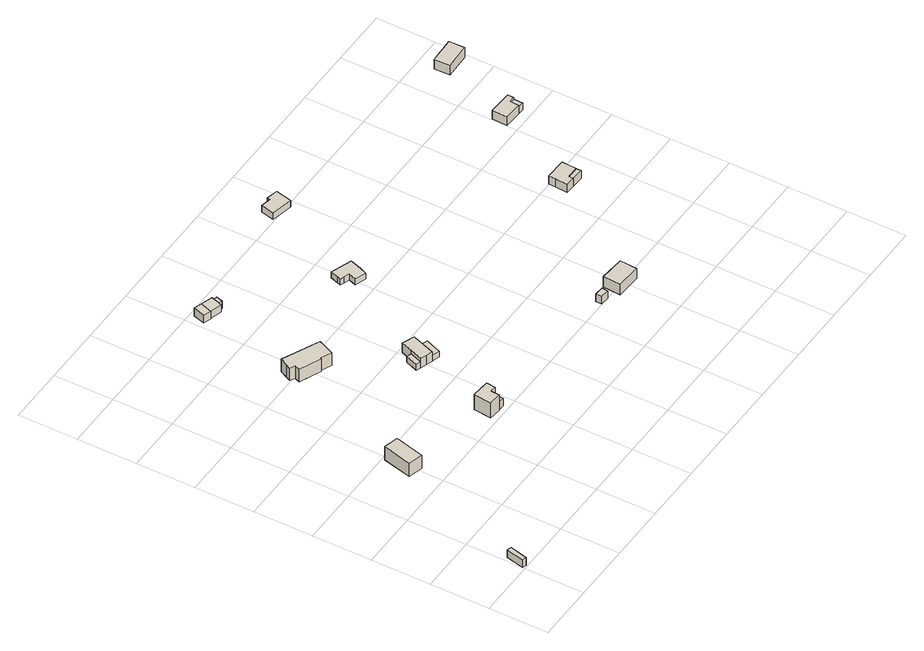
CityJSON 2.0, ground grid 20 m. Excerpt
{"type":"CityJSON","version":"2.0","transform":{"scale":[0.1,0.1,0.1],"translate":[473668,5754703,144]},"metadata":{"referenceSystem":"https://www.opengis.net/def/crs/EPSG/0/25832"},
"CityObjects":{
"building1":{"type":"Building","attributes":{"Gemeindeschluessel":"05711000","BezugspunktDach":"2000","function":"51009_1610","measuredHeight":2.95},"address":[{"country":"Germany"}],"geometry":[{"type":"Solid","lod":"1","boundaries":[[[[0,1,2,3]],[[4,5,6,7]],[[4,7,3,2]],[[5,4,2,1]],[[6,5,1,0]],[[7,6,0,3]]]]}]},
"building2":{"type":"Building","attributes":{"Gemeindeschluessel":"05711000","BezugspunktDach":"2000","function":"31001_1310","measuredHeight":6.06},"address":[{"country":"Germany","locality":"Bielefeld","thoroughfareNumber":"54","thoroughfareName":"Markengrund"}],"geometry":[{"type":"Solid","lod":"1","boundaries":[[[[8,9,10,11]],[[12,13,14,15]],[[12,15,11,10]],[[13,12,10,9]],[[14,13,9,8]],[[15,14,8,11]]]]}]},
"building3":{"type":"Building","attributes":{"Gemeindeschluessel":"05711000","BezugspunktDach":"2100","function":"31001_1310","measuredHeight":6},"address":[{"country":"Germany"}],"geometry":[{"type":"Solid","lod":"1","boundaries":[[[[16,17,18,19,20,21]],[[22,23,24,25,26,27]],[[22,27,21,20]],[[23,22,20,19]],[[24,23,19,18]],[[25,24,18,17]],[[26,25,17,16]],[[27,26,16,21]]]]}]},
"building4":{"type":"Building","attributes":{"Gemeindeschluessel":"05711000","BezugspunktDach":"2100","function":"51009_1610","measuredHeight":3},"address":[{"country":"Germany"}],"geometry":[{"type":"Solid","lod":"1","boundaries":[[[[28,29,30,31]],[[32,33,34,35]],[[32,35,31,30]],[[33,32,30,29]],[[34,33,29,28]],[[35,34,28,31]]]]}]},
"building5":{"type":"Building","attributes":{"Gemeindeschluessel":"05711000","BezugspunktDach":"2000","function":"31001_1310","measuredHeight":5.96},"address":[{"country":"Germany","locality":"Bielefeld","thoroughfareNumber":"56","thoroughfareName":"Markengrund"}],"geometry":[{"type":"Solid","lod":"1","boundaries":[[[[36,37,38,39,40,41,42,43,44,45]],[[46,47,48,49,50,51,52,53,54,55]],[[46,55,45,44]],[[47,46,44,43]],[[48,47,43,42]],[[49,48,42,41]],[[50,49,41,40]],[[51,50,40,39]],[[52,51,39,38]],[[53,52,38,37]],[[54,53,37,36]],[[55,54,36,45]]]]}]},
"building6":{"type":"Building","attributes":{"Gemeindeschluessel":"05711000","function":"31001_1310"},"address":[{"country":"Germany"}],"children":["building6-1","building6-2"]},
"building6-1":{"type":"BuildingPart","attributes":{"BezugspunktDach":"2000","measuredHeight":4.38},"parents":["building6"],"geometry":[{"type":"Solid","lod":"1","boundaries":[[[[56,57,58,59,60,61,62,63]],[[64,65,66,67,68,69,70,71]],[[64,71,63,62]],[[65,64,62,61]],[[66,65,61,60]],[[67,66,60,59]],[[68,67,59,58]],[[69,68,58,57]],[[70,69,57,56]],[[71,70,56,63]]]]}]},
"building6-2":{"type":"BuildingPart","attributes":{"BezugspunktDach":"2000","measuredHeight":2.29},"address":[{"country":"Germany"}],"parents":["building6"],"geometry":[{"type":"Solid","lod":"1","boundaries":[[[[72,73,74,75]],[[66,76,77,67]],[[66,67,75,74]],[[76,66,74,73]],[[77,76,73,72]],[[67,77,72,75]]]]}]},
"building7":{"type":"Building","attributes":{"Gemeindeschluessel":"05711000","BezugspunktDach":"2000","function":"51009_1610","measuredHeight":3.33},"address":[{"country":"Germany"}],"geometry":[{"type":"Solid","lod":"1","boundaries":[[[[78,79,80,81]],[[82,83,84,85]],[[82,85,81,80]],[[83,82,80,79]],[[84,83,79,78]],[[85,84,78,81]]]]}]},
"building8":{"type":"Building","attributes":{"Gemeindeschluessel":"05711000","BezugspunktDach":"2000","function":"51009_1610","measuredHeight":2.24},"address":[{"country":"Germany"}],"geometry":[{"type":"Solid","lod":"1","boundaries":[[[[86,87,88,89]],[[90,91,92,93]],[[90,93,89,88]],[[91,90,88,87]],[[92,91,87,86]],[[93,92,86,89]]]]}]},
"building9":{"type":"Building","attributes":{"Gemeindeschluessel":"05711000","function":"31001_1310"},"address":[{"country":"Germany","locality":"Bielefeld","thoroughfareNumber":"58","thoroughfareName":"Markengrund"}],"children":["building9-1","building9-2"]},
"building9-1":{"type":"BuildingPart","attributes":{"BezugspunktDach":"2000","measuredHeight":3.17},"parents":["building9"],"geometry":[{"type":"Solid","lod":"1","boundaries":[[[[94,95,96,81,97,80,98,99]],[[100,101,102,103,104,105,106,107]],[[100,107,99,98]],[[101,100,98,80]],[[102,101,80,97]],[[103,102,97,81]],[[104,103,81,96]],[[105,104,96,95]],[[106,105,95,94]],[[107,106,94,99]]]]}]},
"building9-2":{"type":"BuildingPart","attributes":{"BezugspunktDach":"2000","measuredHeight":2.86},"address":[{"country":"Germany","locality":"Bielefeld","thoroughfareNumber":"58","thoroughfareName":"Markengrund"}],"parents":["building9"],"geometry":[{"type":"Solid","lod":"1","boundaries":[[[[108,109,110,111]],[[112,113,114,115]],[[112,115,111,110]],[[113,112,110,109]],[[114,113,109,108]],[[115,114,108,111]]]]}]},
"building10":{"type":"Building","attributes":{"Gemeindeschluessel":"05711000","BezugspunktDach":"2000","function":"31001_1310","measuredHeight":2.22},"address":[{"country":"Germany"}],"geometry":[{"type":"Solid","lod":"1","boundaries":[[[[116,117,118,119,120,121,122,123,124]],[[125,126,127,128,129,130,131,132,133]],[[125,133,124,123]],[[126,125,123,122]],[[127,126,122,121]],[[128,127,121,120]],[[129,128,120,119]],[[130,129,119,118]],[[131,130,118,117]],[[132,131,117,116]],[[133,132,116,124]]]]}]},
"building11":{"type":"Building","attributes":{"Gemeindeschluessel":"05711000","BezugspunktDach":"2000","function":"31001_9998","measuredHeight":3.2},"address":[{"country":"Germany"}],"geometry":[{"type":"Solid","lod":"1","boundaries":[[[[134,135,136,137]],[[138,139,140,141]],[[138,141,137,136]],[[139,138,136,135]],[[140,139,135,134]],[[141,140,134,137]]]]}]},
"building12":{"type":"Building","attributes":{"Gemeindeschluessel":"05711000","BezugspunktDach":"2000","function":"31001_1310","measuredHeight":4.71},"address":[{"country":"Germany"}],"geometry":[{"type":"Solid","lod":"1","boundaries":[[[[142,143,144,145]],[[146,147,148,149]],[[146,149,145,144]],[[147,146,144,143]],[[148,147,143,142]],[[149,148,142,145]]]]}]},
"building13":{"type":"Building","attributes":{"Gemeindeschluessel":"05711000","BezugspunktDach":"2000","function":"31001_1310","measuredHeight":2.64},"address":[{"country":"Germany"}],"geometry":[{"type":"Solid","lod":"1","boundaries":[[[[150,151,152,153,154,155]],[[156,157,158,159,160,161]],[[156,161,155,154]],[[157,156,154,153]],[[158,157,153,152]],[[159,158,152,151]],[[160,159,151,150]],[[161,160,150,155]]]]}]},
"building14":{"type":"Building","attributes":{"Gemeindeschluessel":"05711000","BezugspunktDach":"2000","function":"31001_1310","measuredHeight":3.73},"address":[{"country":"Germany"}],"geometry":[{"type":"Solid","lod":"1","boundaries":[[[[162,163,164,165,166,167,168,169]],[[170,171,172,173,174,175,176,177]],[[170,177,169,168]],[[171,170,168,167]],[[172,171,167,166]],[[173,172,166,165]],[[174,173,165,164]],[[175,174,164,163]],[[176,175,163,162]],[[177,176,162,169]]]]}]},
"building15":{"type":"Building","attributes":{"Gemeindeschluessel":"05711000","BezugspunktDach":"2000","function":"51009_1610","measuredHeight":3.07},"address":[{"country":"Germany"}],"geometry":[{"type":"Solid","lod":"1","boundaries":[[[[178,179,180,181]],[[182,172,171,170]],[[182,170,181,180]],[[172,182,180,179]],[[171,172,179,178]],[[170,171,178,181]]]]}]},
"building16":{"type":"Building","attributes":{"Gemeindeschluessel":"05711000","BezugspunktDach":"2000","function":"31001_1310","measuredHeight":3.49},"address":[{"country":"Germany"}],"geometry":[{"type":"Solid","lod":"1","boundaries":[[[[183,184,185,186,187,188]],[[189,190,191,192,193,194]],[[189,194,188,187]],[[190,189,187,186]],[[191,190,186,185]],[[192,191,185,184]],[[193,192,184,183]],[[194,193,183,188]]]]}]},
"building17":{"type":"Building","attributes":{"Gemeindeschluessel":"05711000","BezugspunktDach":"2000","function":"51009_1610","measuredHeight":2.71},"address":[{"country":"Germany"}],"geometry":[{"type":"Solid","lod":"1","boundaries":[[[[195,196,197,198]],[[199,200,201,202]],[[199,202,198,197]],[[200,199,197,196]],[[201,200,196,195]],[[202,201,195,198]]]]}]},
"building18":{"type":"Building","attributes":{"Gemeindeschluessel":"05711000","BezugspunktDach":"2000","function":"31001_1310","measuredHeight":4.42},"address":[{"country":"Germany"}],"geometry":[{"type":"Solid","lod":"1","boundaries":[[[[203,204,205,206]],[[207,208,209,210]],[[207,210,206,205]],[[208,207,205,204]],[[209,208,204,203]],[[210,209,203,206]]]]}]}
},
"vertices":[
[17,69,30],[2,8,30],[16,5,30],[31,65,30],[16,5,0],[2,8,0],[17,69,0],[31,65,0],
[183,587,60],[158,488,60],[207,476,60],[232,575,60],[207,476,8],[158,488,8],[183,587,8],[232,575,8],
[500,476,71],[494,416,71],[535,412,71],[537,441,71],[557,439,71],[560,470,71],[557,439,11],[537,441,11],[535,412,11],[494,416,11],[500,476,11],[560,470,11],
[537,441,43],[535,412,43],[555,411,43],[557,439,43],[555,411,13],[535,412,13],[537,441,13],[557,439,13],
[467,980,65],[343,1037,65],[330,1010,65],[323,995,65],[340,987,65],[333,970,65],[405,938,65],[407,941,65],[442,925,65],[455,952,65],[442,925,16],[407,941,16],[405,938,16],[333,970,16],[340,987,16],[323,995,16],[330,1010,16],[343,1037,16],[467,980,16],[455,952,16],
[642,767,48],[622,774,48],[601,782,48],[587,743,48],[572,701,48],[593,694,48],[613,687,48],[633,741,48],[613,687,12],[593,694,12],[572,701,12],[587,743,12],[601,782,12],[622,774,12],[642,767,12],[633,741,12],
[571,749,35],[556,707,35],[572,701,35],[587,743,35],[556,707,12],[571,749,12],
[415,1377,48],[402,1337,48],[429,1328,48],[442,1369,48],[429,1328,18],[402,1337,18],[415,1377,18],[442,1369,18],
[633,741,36],[613,687,36],[638,678,36],[658,732,36],[638,678,14],[613,687,14],[633,741,14],[658,732,14],
[475,1336,48],[478,1347,48],[481,1356,48],[436,1348,48],[468,1316,48],[471,1325,48],[468,1316,20],[429,1328,20],[436,1348,20],[442,1369,20],[481,1356,20],[478,1347,20],[475,1336,20],[471,1325,20],
[478,1347,50],[471,1325,50],[481,1322,50],[488,1344,50],[481,1322,21],[471,1325,21],[478,1347,21],[488,1344,21],
[835,1098,38],[765,1123,38],[755,1096,38],[751,1085,38],[765,1080,38],[784,1073,38],[775,1048,38],[812,1034,38],[822,1060,38],[812,1034,15],[775,1048,15],[784,1073,15],[765,1080,15],[751,1085,15],[755,1096,15],[765,1123,15],[835,1098,15],[822,1060,15],
[1074,411,48],[1073,391,48],[1103,389,48],[1105,409,48],[1103,389,19],[1073,391,19],[1074,411,19],[1105,409,19],
[1137,424,61],[1133,365,61],[1217,360,61],[1221,418,61],[1217,360,21],[1133,365,21],[1137,424,21],[1221,418,21],
[932,1443,46],[930,1433,46],[896,1440,46],[887,1395,46],[959,1380,46],[971,1435,46],[959,1380,20],[887,1395,20],[896,1440,20],[930,1433,20],[932,1443,20],[971,1435,20],
[1497,784,60],[1426,786,60],[1425,761,60],[1423,721,60],[1454,720,60],[1455,735,60],[1495,734,60],[1496,759,60],[1495,734,28],[1455,735,28],[1454,720,28],[1423,721,28],[1425,761,28],[1426,786,28],[1497,784,28],[1496,759,28],
[1455,735,59],[1454,720,59],[1495,718,59],[1495,734,59],[1495,718,28],
[1579,1071,63],[1577,1019,63],[1637,1016,63],[1639,1047,63],[1658,1046,63],[1659,1067,63],[1658,1046,29],[1639,1047,29],[1637,1016,29],[1577,1019,29],[1579,1071,29],[1659,1067,29],
[1639,1047,57],[1637,1016,57],[1657,1015,57],[1658,1046,57],[1657,1015,30],[1637,1016,30],[1639,1047,30],[1658,1046,30],
[1764,1331,66],[1676,1328,66],[1678,1275,66],[1765,1278,66],[1678,1275,28],[1676,1328,28],[1764,1331,28],[1765,1278,28]
]}
